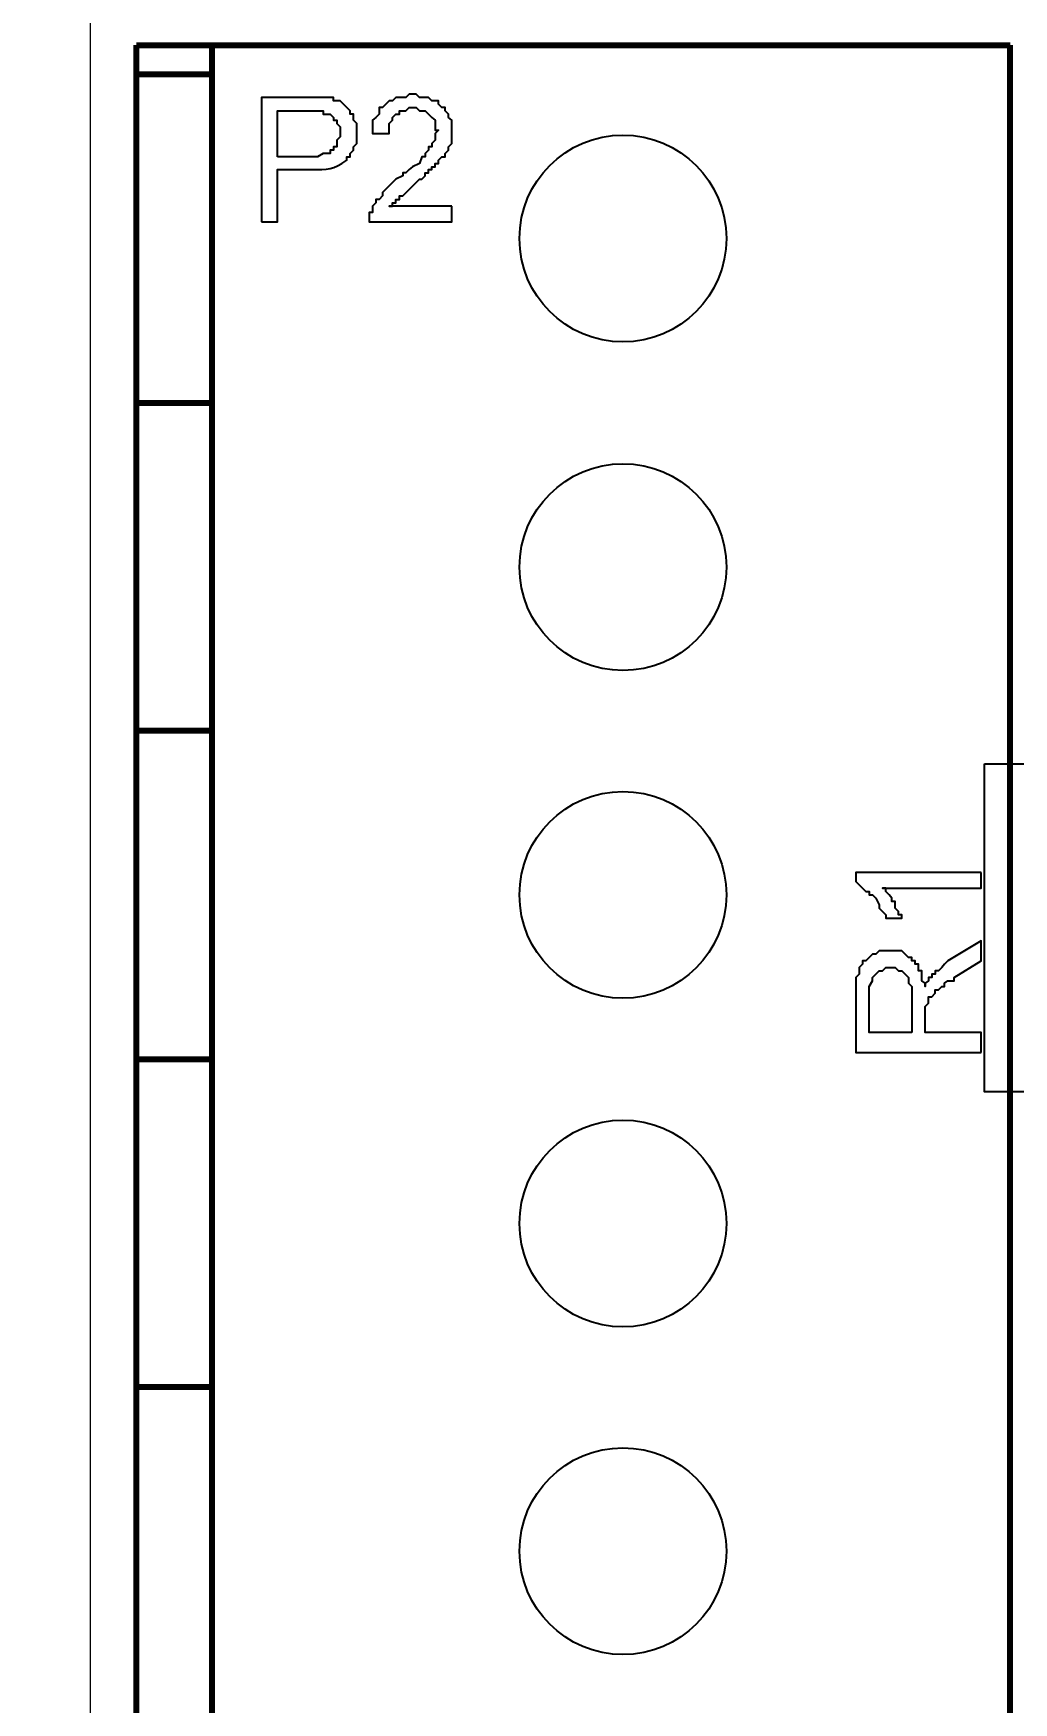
# Model space of a CAD drawing. Header units: millimetres. Extents: x -109 to -14.2, y -107.5 to -24.7.
# Drawn here: x -88.26 to -80.68, y -53.06 to -40.14 of the extents above; entities that cross this region are included whole.
import ezdxf

# ---------------------------------------------------------------- set-up
doc = ezdxf.new("R2010")
doc.units = ezdxf.units.MM
doc.header["$MEASUREMENT"] = 0
doc.layers.add('layer 1', color=7, linetype='Continuous')
doc.styles.get("Standard").update_dxf_attribs({"font": 'Deng.ttf'})
doc.dimstyles.get("Standard").update_dxf_attribs({"dimscale": 20, "dimtxt": 0.18, "dimasz": 0.18, "dimexe": 0.18, "dimexo": 0.0625, "dimgap": 0.09, "dimtad": 0, "dimtih": 1, "dimtoh": 1, "dimdec": 1, "dimzin": 0, "dimdsep": 46, "dimtxsty": 'Standard', "dimcen": 0.09, "dimadec": 0, "dimazin": 0, "dimtfac": 1, "dimtdec": 1, "dimtofl": 0, "dimtmove": 0, "dimatfit": 3, "dimfxl": 1, "dimtolj": 1, "dimtzin": 0, "dimarcsym": 0})

# ---------------------------------------------------------------- blocks, each defined once
blk = doc.blocks.new('*D5')
at = {"color": 0, "lineweight": -2, "transparency": 16777216}
for p, q in [((-86.575, -37.11), (-107.815, -37.11)), ((-104.215, -40.71), (-104.215, -62.346)), ((-104.215, -91.51), (-104.215, -69.874)), ((-86.575, -95.11), (-107.815, -95.11))]:
    blk.add_line(p, q, dxfattribs=at)
at = {"color": 0, "transparency": 16777216}
for points in [[(-104.815, -40.71), (-103.615, -40.71), (-104.215, -37.11)], [(-104.815, -91.51), (-103.615, -91.51), (-104.215, -95.11)]]:
    blk.add_solid(points, dxfattribs=at)
at = {"layer": 'Defpoints', "color": 0, "transparency": 16777216}
for p in [(-85.325, -37.11), (-104.215, -95.11), (-85.325, -95.11)]:
    blk.add_point(p, dxfattribs=at)
at = {"color": 0, "transparency": 16777216, "insert": (-104.215, -66.11), "char_height": 3.6, "attachment_point": 5}
blk.add_mtext('\\A1;58.0', dxfattribs=at)

msp = doc.modelspace()

# ---------------------------------------------------------------- linework, layer by layer
at = {"layer": 'layer 1', "color": 0}
for centre in [(-83.697, -41.728), (-83.697, -44.271), (-83.697, -46.807), (-83.697, -49.35), (-83.697, -51.886)]:
    msp.add_ellipse(centre, major_axis=(0, 0.8), ratio=1, dxfattribs=at)
at = {"layer": 'layer 1', "color": 0, "lineweight": 18}
msp.add_open_spline([(-87.814, -95.112), (-87.814, -95.112), (-87.814, -37.108), (-87.814, -37.108)], degree=3, dxfattribs=at)
at = {"layer": 'layer 1', "color": 0, "lineweight": 80}
for points in [[(-87.459, -66.084), (-87.459, -66.084), (-87.459, -40.231), (-87.459, -40.231)], [(-87.459, -40.231), (-87.459, -40.231), (-80.702, -40.231), (-80.702, -40.231)], [(-86.872, -66.084), (-86.872, -66.084), (-86.872, -40.231), (-86.872, -40.231)], [(-80.702, -66.084), (-80.702, -66.084), (-80.702, -40.231), (-80.702, -40.231)], [(-87.459, -40.457), (-87.459, -40.457), (-86.872, -40.457), (-86.872, -40.457)], [(-87.459, -43), (-87.459, -43), (-86.872, -43), (-86.872, -43)], [(-87.459, -45.536), (-87.459, -45.536), (-86.872, -45.536), (-86.872, -45.536)], [(-87.459, -48.079), (-87.459, -48.079), (-86.872, -48.079), (-86.872, -48.079)], [(-87.459, -50.615), (-87.459, -50.615), (-86.872, -50.615), (-86.872, -50.615)]]:
    msp.add_open_spline(points, degree=3, dxfattribs=at)
at = {"layer": 'layer 1', "color": 0}
for points, knots in [([(-86.491, -41.599), (-86.491, -41.599), (-86.491, -40.638), (-86.491, -40.638), (-86.491, -40.638), (-86.491, -40.638), (-86.136, -40.638), (-86.136, -40.638), (-86.136, -40.638), (-86.078, -40.638), (-86.02, -40.638), (-85.962, -40.638), (-85.962, -40.638), (-85.962, -40.638), (-85.936, -40.638), (-85.936, -40.638), (-85.936, -40.638), (-85.936, -40.638), (-85.936, -40.664), (-85.936, -40.664), (-85.936, -40.664), (-85.936, -40.664), (-85.884, -40.664), (-85.884, -40.664), (-85.884, -40.664), (-85.884, -40.664), (-85.807, -40.741), (-85.807, -40.741), (-85.807, -40.741), (-85.807, -40.741), (-85.807, -40.767), (-85.807, -40.767), (-85.807, -40.767), (-85.807, -40.767), (-85.781, -40.767), (-85.781, -40.767), (-85.781, -40.767), (-85.781, -40.767), (-85.781, -40.812), (-85.781, -40.812), (-85.781, -40.812), (-85.781, -40.812), (-85.755, -40.838), (-85.755, -40.838), (-85.755, -40.838), (-85.755, -40.838), (-85.755, -40.993), (-85.755, -40.993), (-85.755, -40.993), (-85.755, -40.993), (-85.781, -41.019), (-85.781, -41.019), (-85.781, -41.019), (-85.781, -41.019), (-85.781, -41.044), (-85.781, -41.044), (-85.781, -41.044), (-85.781, -41.044), (-85.807, -41.07), (-85.807, -41.07), (-85.807, -41.07), (-85.807, -41.07), (-85.807, -41.096), (-85.807, -41.096), (-85.807, -41.096), (-85.807, -41.096), (-85.833, -41.096), (-85.833, -41.096), (-85.833, -41.096), (-85.833, -41.096), (-85.833, -41.122), (-85.833, -41.122), (-85.833, -41.122), (-85.941, -41.198), (-85.975, -41.197), (-86.11, -41.193), (-86.11, -41.193), (-86.11, -41.193), (-86.369, -41.193), (-86.369, -41.193), (-86.369, -41.193), (-86.369, -41.193), (-86.369, -41.599), (-86.369, -41.599), (-86.369, -41.599), (-86.369, -41.599), (-86.491, -41.599), (-86.491, -41.599)], [0, 0, 0, 0, 0.043478, 0.043478, 0.043478, 0.043478, 0.086957, 0.086957, 0.086957, 0.086957, 0.130435, 0.130435, 0.130435, 0.130435, 0.173913, 0.173913, 0.173913, 0.173913, 0.217391, 0.217391, 0.217391, 0.217391, 0.26087, 0.26087, 0.26087, 0.26087, 0.304348, 0.304348, 0.304348, 0.304348, 0.347826, 0.347826, 0.347826, 0.347826, 0.391304, 0.391304, 0.391304, 0.391304, 0.434783, 0.434783, 0.434783, 0.434783, 0.478261, 0.478261, 0.478261, 0.478261, 0.521739, 0.521739, 0.521739, 0.521739, 0.565217, 0.565217, 0.565217, 0.565217, 0.608696, 0.608696, 0.608696, 0.608696, 0.652174, 0.652174, 0.652174, 0.652174, 0.695652, 0.695652, 0.695652, 0.695652, 0.73913, 0.73913, 0.73913, 0.73913, 0.782609, 0.782609, 0.782609, 0.782609, 0.826087, 0.826087, 0.826087, 0.826087, 0.869565, 0.869565, 0.869565, 0.869565, 0.913043, 0.913043, 0.913043, 0.913043, 1, 1, 1, 1]), ([(-85.02, -41.477), (-85.02, -41.477), (-85.02, -41.599), (-85.02, -41.599), (-85.02, -41.599), (-85.02, -41.599), (-85.659, -41.599), (-85.659, -41.599), (-85.659, -41.599), (-85.659, -41.599), (-85.659, -41.528), (-85.659, -41.528), (-85.659, -41.528), (-85.659, -41.528), (-85.633, -41.528), (-85.633, -41.528), (-85.633, -41.528), (-85.633, -41.528), (-85.633, -41.477), (-85.633, -41.477), (-85.633, -41.477), (-85.633, -41.477), (-85.607, -41.451), (-85.607, -41.451), (-85.607, -41.451), (-85.607, -41.451), (-85.607, -41.425), (-85.607, -41.425), (-85.607, -41.425), (-85.607, -41.425), (-85.581, -41.425), (-85.581, -41.425), (-85.581, -41.425), (-85.581, -41.425), (-85.555, -41.399), (-85.555, -41.399), (-85.555, -41.399), (-85.555, -41.399), (-85.555, -41.373), (-85.555, -41.373), (-85.555, -41.373), (-85.555, -41.373), (-85.452, -41.27), (-85.452, -41.27), (-85.452, -41.27), (-85.452, -41.27), (-85.4, -41.244), (-85.4, -41.244), (-85.4, -41.244), (-85.4, -41.244), (-85.4, -41.219), (-85.4, -41.219), (-85.4, -41.219), (-85.4, -41.219), (-85.375, -41.219), (-85.375, -41.219), (-85.375, -41.219), (-85.375, -41.219), (-85.349, -41.193), (-85.349, -41.193), (-85.349, -41.193), (-85.349, -41.193), (-85.323, -41.173), (-85.323, -41.173), (-85.323, -41.173), (-85.323, -41.173), (-85.271, -41.148), (-85.271, -41.148), (-85.271, -41.148), (-85.271, -41.148), (-85.252, -41.096), (-85.252, -41.096), (-85.252, -41.096), (-85.252, -41.096), (-85.226, -41.096), (-85.226, -41.096), (-85.226, -41.096), (-85.226, -41.096), (-85.226, -41.07), (-85.226, -41.07), (-85.226, -41.07), (-85.226, -41.07), (-85.2, -41.044), (-85.2, -41.044), (-85.2, -41.044), (-85.2, -41.044), (-85.2, -41.019), (-85.2, -41.019), (-85.2, -41.019), (-85.2, -41.019), (-85.175, -41.019), (-85.175, -41.019), (-85.175, -41.019), (-85.175, -41.019), (-85.175, -40.993), (-85.175, -40.993), (-85.175, -40.993), (-85.175, -40.993), (-85.149, -40.967), (-85.149, -40.967), (-85.149, -40.967), (-85.149, -40.967), (-85.149, -40.915), (-85.149, -40.915), (-85.149, -40.915), (-85.149, -40.915), (-85.123, -40.889), (-85.123, -40.889), (-85.123, -40.889), (-85.123, -40.889), (-85.149, -40.889), (-85.149, -40.889), (-85.149, -40.889), (-85.149, -40.889), (-85.149, -40.812), (-85.149, -40.812), (-85.149, -40.812), (-85.149, -40.812), (-85.175, -40.793), (-85.175, -40.793), (-85.175, -40.793), (-85.175, -40.793), (-85.226, -40.741), (-85.226, -40.741), (-85.226, -40.741), (-85.226, -40.741), (-85.271, -40.741), (-85.271, -40.741), (-85.271, -40.741), (-85.271, -40.741), (-85.297, -40.715), (-85.297, -40.715), (-85.297, -40.715), (-85.297, -40.715), (-85.349, -40.715), (-85.349, -40.715), (-85.349, -40.715), (-85.349, -40.715), (-85.375, -40.741), (-85.375, -40.741), (-85.375, -40.741), (-85.375, -40.741), (-85.426, -40.741), (-85.426, -40.741), (-85.426, -40.741), (-85.426, -40.741), (-85.426, -40.767), (-85.426, -40.767), (-85.426, -40.767), (-85.426, -40.767), (-85.452, -40.767), (-85.452, -40.767), (-85.452, -40.767), (-85.452, -40.767), (-85.478, -40.793), (-85.478, -40.793), (-85.478, -40.793), (-85.478, -40.793), (-85.478, -40.812), (-85.478, -40.812), (-85.478, -40.812), (-85.478, -40.812), (-85.504, -40.838), (-85.504, -40.838), (-85.504, -40.838), (-85.504, -40.838), (-85.504, -40.915), (-85.504, -40.915), (-85.504, -40.915), (-85.504, -40.915), (-85.633, -40.915), (-85.633, -40.915), (-85.633, -40.915), (-85.633, -40.915), (-85.633, -40.812), (-85.633, -40.812), (-85.633, -40.812), (-85.633, -40.812), (-85.607, -40.793), (-85.607, -40.793), (-85.607, -40.793), (-85.607, -40.793), (-85.581, -40.767), (-85.581, -40.767), (-85.581, -40.767), (-85.581, -40.767), (-85.581, -40.715), (-85.581, -40.715), (-85.581, -40.715), (-85.581, -40.715), (-85.555, -40.715), (-85.555, -40.715), (-85.555, -40.715), (-85.555, -40.715), (-85.504, -40.664), (-85.504, -40.664), (-85.504, -40.664), (-85.504, -40.664), (-85.478, -40.664), (-85.478, -40.664), (-85.478, -40.664), (-85.478, -40.664), (-85.452, -40.638), (-85.452, -40.638), (-85.452, -40.638), (-85.452, -40.638), (-85.375, -40.638), (-85.375, -40.638), (-85.375, -40.638), (-85.375, -40.638), (-85.349, -40.612), (-85.349, -40.612), (-85.349, -40.612), (-85.349, -40.612), (-85.297, -40.612), (-85.297, -40.612), (-85.297, -40.612), (-85.297, -40.612), (-85.271, -40.638), (-85.271, -40.638), (-85.271, -40.638), (-85.271, -40.638), (-85.2, -40.638), (-85.2, -40.638), (-85.2, -40.638), (-85.2, -40.638), (-85.175, -40.664), (-85.175, -40.664), (-85.175, -40.664), (-85.175, -40.664), (-85.123, -40.664), (-85.123, -40.664), (-85.123, -40.664), (-85.123, -40.664), (-85.123, -40.689), (-85.123, -40.689), (-85.123, -40.689), (-85.123, -40.689), (-85.097, -40.715), (-85.097, -40.715), (-85.097, -40.715), (-85.097, -40.715), (-85.071, -40.715), (-85.071, -40.715), (-85.071, -40.715), (-85.071, -40.715), (-85.071, -40.741), (-85.071, -40.741), (-85.071, -40.741), (-85.071, -40.741), (-85.046, -40.767), (-85.046, -40.767), (-85.046, -40.767), (-85.046, -40.767), (-85.046, -40.793), (-85.046, -40.793), (-85.046, -40.793), (-85.046, -40.793), (-85.02, -40.812), (-85.02, -40.812), (-85.02, -40.812), (-85.02, -40.812), (-85.02, -40.993), (-85.02, -40.993), (-85.02, -40.993), (-85.02, -40.993), (-85.046, -41.019), (-85.046, -41.019), (-85.046, -41.019), (-85.046, -41.019), (-85.046, -41.044), (-85.046, -41.044), (-85.046, -41.044), (-85.046, -41.044), (-85.071, -41.07), (-85.071, -41.07), (-85.071, -41.07), (-85.071, -41.07), (-85.071, -41.096), (-85.071, -41.096), (-85.071, -41.096), (-85.071, -41.096), (-85.097, -41.096), (-85.097, -41.096), (-85.097, -41.096), (-85.097, -41.096), (-85.123, -41.122), (-85.123, -41.122), (-85.123, -41.122), (-85.123, -41.122), (-85.123, -41.148), (-85.123, -41.148), (-85.123, -41.148), (-85.123, -41.148), (-85.149, -41.148), (-85.149, -41.148), (-85.149, -41.148), (-85.149, -41.148), (-85.149, -41.173), (-85.149, -41.173), (-85.149, -41.173), (-85.149, -41.173), (-85.175, -41.173), (-85.175, -41.173), (-85.175, -41.173), (-85.175, -41.173), (-85.175, -41.193), (-85.175, -41.193), (-85.175, -41.193), (-85.175, -41.193), (-85.2, -41.193), (-85.2, -41.193), (-85.2, -41.193), (-85.2, -41.193), (-85.2, -41.219), (-85.2, -41.219), (-85.2, -41.219), (-85.2, -41.219), (-85.226, -41.219), (-85.226, -41.219), (-85.226, -41.219), (-85.226, -41.219), (-85.226, -41.244), (-85.226, -41.244), (-85.226, -41.244), (-85.226, -41.244), (-85.252, -41.27), (-85.252, -41.27), (-85.252, -41.27), (-85.252, -41.27), (-85.271, -41.27), (-85.271, -41.27), (-85.271, -41.27), (-85.271, -41.27), (-85.4, -41.399), (-85.4, -41.399), (-85.4, -41.399), (-85.4, -41.399), (-85.426, -41.399), (-85.426, -41.399), (-85.426, -41.399), (-85.426, -41.399), (-85.426, -41.425), (-85.426, -41.425), (-85.426, -41.425), (-85.426, -41.425), (-85.452, -41.425), (-85.452, -41.425), (-85.452, -41.425), (-85.452, -41.425), (-85.452, -41.451), (-85.452, -41.451), (-85.452, -41.451), (-85.452, -41.451), (-85.478, -41.451), (-85.478, -41.451), (-85.478, -41.451), (-85.478, -41.451), (-85.478, -41.477), (-85.478, -41.477), (-85.478, -41.477), (-85.478, -41.477), (-85.504, -41.477), (-85.504, -41.477), (-85.504, -41.477), (-85.504, -41.477), (-85.02, -41.477), (-85.02, -41.477)], [0, 0, 0, 0, 0.010753, 0.010753, 0.010753, 0.010753, 0.021505, 0.021505, 0.021505, 0.021505, 0.032258, 0.032258, 0.032258, 0.032258, 0.043011, 0.043011, 0.043011, 0.043011, 0.053763, 0.053763, 0.053763, 0.053763, 0.064516, 0.064516, 0.064516, 0.064516, 0.075269, 0.075269, 0.075269, 0.075269, 0.086022, 0.086022, 0.086022, 0.086022, 0.096774, 0.096774, 0.096774, 0.096774, 0.107527, 0.107527, 0.107527, 0.107527, 0.11828, 0.11828, 0.11828, 0.11828, 0.129032, 0.129032, 0.129032, 0.129032, 0.139785, 0.139785, 0.139785, 0.139785, 0.150538, 0.150538, 0.150538, 0.150538, 0.16129, 0.16129, 0.16129, 0.16129, 0.172043, 0.172043, 0.172043, 0.172043, 0.182796, 0.182796, 0.182796, 0.182796, 0.193548, 0.193548, 0.193548, 0.193548, 0.204301, 0.204301, 0.204301, 0.204301, 0.215054, 0.215054, 0.215054, 0.215054, 0.225806, 0.225806, 0.225806, 0.225806, 0.236559, 0.236559, 0.236559, 0.236559, 0.247312, 0.247312, 0.247312, 0.247312, 0.258065, 0.258065, 0.258065, 0.258065, 0.268817, 0.268817, 0.268817, 0.268817, 0.27957, 0.27957, 0.27957, 0.27957, 0.290323, 0.290323, 0.290323, 0.290323, 0.301075, 0.301075, 0.301075, 0.301075, 0.311828, 0.311828, 0.311828, 0.311828, 0.322581, 0.322581, 0.322581, 0.322581, 0.333333, 0.333333, 0.333333, 0.333333, 0.344086, 0.344086, 0.344086, 0.344086, 0.354839, 0.354839, 0.354839, 0.354839, 0.365591, 0.365591, 0.365591, 0.365591, 0.376344, 0.376344, 0.376344, 0.376344, 0.387097, 0.387097, 0.387097, 0.387097, 0.397849, 0.397849, 0.397849, 0.397849, 0.408602, 0.408602, 0.408602, 0.408602, 0.419355, 0.419355, 0.419355, 0.419355, 0.430108, 0.430108, 0.430108, 0.430108, 0.44086, 0.44086, 0.44086, 0.44086, 0.451613, 0.451613, 0.451613, 0.451613, 0.462366, 0.462366, 0.462366, 0.462366, 0.473118, 0.473118, 0.473118, 0.473118, 0.483871, 0.483871, 0.483871, 0.483871, 0.494624, 0.494624, 0.494624, 0.494624, 0.505376, 0.505376, 0.505376, 0.505376, 0.516129, 0.516129, 0.516129, 0.516129, 0.526882, 0.526882, 0.526882, 0.526882, 0.537634, 0.537634, 0.537634, 0.537634, 0.548387, 0.548387, 0.548387, 0.548387, 0.55914, 0.55914, 0.55914, 0.55914, 0.569892, 0.569892, 0.569892, 0.569892, 0.580645, 0.580645, 0.580645, 0.580645, 0.591398, 0.591398, 0.591398, 0.591398, 0.602151, 0.602151, 0.602151, 0.602151, 0.612903, 0.612903, 0.612903, 0.612903, 0.623656, 0.623656, 0.623656, 0.623656, 0.634409, 0.634409, 0.634409, 0.634409, 0.645161, 0.645161, 0.645161, 0.645161, 0.655914, 0.655914, 0.655914, 0.655914, 0.666667, 0.666667, 0.666667, 0.666667, 0.677419, 0.677419, 0.677419, 0.677419, 0.688172, 0.688172, 0.688172, 0.688172, 0.698925, 0.698925, 0.698925, 0.698925, 0.709677, 0.709677, 0.709677, 0.709677, 0.72043, 0.72043, 0.72043, 0.72043, 0.731183, 0.731183, 0.731183, 0.731183, 0.741935, 0.741935, 0.741935, 0.741935, 0.752688, 0.752688, 0.752688, 0.752688, 0.763441, 0.763441, 0.763441, 0.763441, 0.774194, 0.774194, 0.774194, 0.774194, 0.784946, 0.784946, 0.784946, 0.784946, 0.795699, 0.795699, 0.795699, 0.795699, 0.806452, 0.806452, 0.806452, 0.806452, 0.817204, 0.817204, 0.817204, 0.817204, 0.827957, 0.827957, 0.827957, 0.827957, 0.83871, 0.83871, 0.83871, 0.83871, 0.849462, 0.849462, 0.849462, 0.849462, 0.860215, 0.860215, 0.860215, 0.860215, 0.870968, 0.870968, 0.870968, 0.870968, 0.88172, 0.88172, 0.88172, 0.88172, 0.892473, 0.892473, 0.892473, 0.892473, 0.903226, 0.903226, 0.903226, 0.903226, 0.913978, 0.913978, 0.913978, 0.913979, 0.924731, 0.924731, 0.924731, 0.924731, 0.935484, 0.935484, 0.935484, 0.935484, 0.946237, 0.946237, 0.946237, 0.946237, 0.956989, 0.956989, 0.956989, 0.956989, 0.967742, 0.967742, 0.967742, 0.967742, 0.978495, 0.978495, 0.978495, 0.978495, 1, 1, 1, 1]), ([(-86.369, -41.096), (-86.369, -41.096), (-86.059, -41.096), (-86.059, -41.096), (-86.059, -41.096), (-86.059, -41.096), (-86.014, -41.07), (-86.014, -41.07), (-86.014, -41.07), (-86.014, -41.07), (-85.962, -41.07), (-85.962, -41.07), (-85.962, -41.07), (-85.962, -41.07), (-85.962, -41.044), (-85.962, -41.044), (-85.962, -41.044), (-85.962, -41.044), (-85.936, -41.044), (-85.936, -41.044), (-85.936, -41.044), (-85.936, -41.044), (-85.936, -41.019), (-85.936, -41.019), (-85.936, -41.019), (-85.936, -41.019), (-85.91, -41.019), (-85.91, -41.019), (-85.91, -41.019), (-85.91, -41.019), (-85.91, -40.967), (-85.91, -40.967), (-85.91, -40.967), (-85.91, -40.967), (-85.884, -40.941), (-85.884, -40.941), (-85.884, -40.941), (-85.884, -40.941), (-85.884, -40.864), (-85.884, -40.864), (-85.884, -40.864), (-85.884, -40.864), (-85.91, -40.838), (-85.91, -40.838), (-85.91, -40.838), (-85.91, -40.838), (-85.91, -40.812), (-85.91, -40.812), (-85.91, -40.812), (-85.91, -40.812), (-85.936, -40.812), (-85.936, -40.812), (-85.936, -40.812), (-85.936, -40.812), (-85.936, -40.793), (-85.936, -40.793), (-85.936, -40.793), (-85.936, -40.793), (-85.962, -40.767), (-85.962, -40.767), (-85.962, -40.767), (-85.962, -40.767), (-86.014, -40.767), (-86.014, -40.767), (-86.014, -40.767), (-86.014, -40.767), (-86.014, -40.741), (-86.014, -40.741), (-86.014, -40.741), (-86.014, -40.741), (-86.369, -40.741), (-86.369, -40.741), (-86.369, -40.741), (-86.369, -40.741), (-86.369, -41.096), (-86.369, -41.096)], [0, 0, 0, 0, 0.05, 0.05, 0.05, 0.05, 0.1, 0.1, 0.1, 0.1, 0.15, 0.15, 0.15, 0.15, 0.2, 0.2, 0.2, 0.2, 0.25, 0.25, 0.25, 0.25, 0.3, 0.3, 0.3, 0.3, 0.35, 0.35, 0.35, 0.35, 0.4, 0.4, 0.4, 0.4, 0.45, 0.45, 0.45, 0.45, 0.5, 0.5, 0.5, 0.5, 0.55, 0.55, 0.55, 0.55, 0.6, 0.6, 0.6, 0.6, 0.65, 0.65, 0.65, 0.65, 0.7, 0.7, 0.7, 0.7, 0.75, 0.75, 0.75, 0.75, 0.8, 0.8, 0.8, 0.8, 0.85, 0.85, 0.85, 0.85, 0.9, 0.9, 0.9, 0.9, 1, 1, 1, 1]), ([(-80.902, -45.794), (-80.902, -45.794), (-80.902, -48.33), (-80.902, -48.33), (-80.902, -48.33), (-80.902, -48.33), (-72.009, -48.33), (-72.009, -48.33), (-72.009, -48.33), (-72.009, -48.33), (-72.009, -45.794), (-72.009, -45.794), (-72.009, -45.794), (-72.009, -45.794), (-80.902, -45.794), (-80.902, -45.794)], [0, 0, 0, 0, 0.2, 0.2, 0.2, 0.2, 0.4, 0.4, 0.4, 0.4, 0.6, 0.6, 0.6, 0.6, 1, 1, 1, 1]), ([(-80.928, -46.633), (-80.928, -46.633), (-80.928, -46.756), (-80.928, -46.756), (-80.928, -46.756), (-80.928, -46.756), (-81.69, -46.756), (-81.69, -46.756), (-81.69, -46.756), (-81.69, -46.756), (-81.664, -46.756), (-81.664, -46.756), (-81.664, -46.756), (-81.664, -46.756), (-81.664, -46.782), (-81.664, -46.782), (-81.664, -46.782), (-81.664, -46.782), (-81.638, -46.807), (-81.638, -46.807), (-81.638, -46.807), (-81.638, -46.807), (-81.619, -46.833), (-81.619, -46.833), (-81.619, -46.833), (-81.619, -46.833), (-81.619, -46.859), (-81.619, -46.859), (-81.619, -46.859), (-81.619, -46.859), (-81.593, -46.859), (-81.593, -46.859), (-81.593, -46.859), (-81.593, -46.859), (-81.593, -46.911), (-81.593, -46.911), (-81.593, -46.911), (-81.593, -46.911), (-81.567, -46.936), (-81.567, -46.936), (-81.567, -46.936), (-81.567, -46.936), (-81.567, -46.962), (-81.567, -46.962), (-81.567, -46.962), (-81.567, -46.962), (-81.541, -46.962), (-81.541, -46.962), (-81.541, -46.962), (-81.541, -46.962), (-81.541, -46.988), (-81.541, -46.988), (-81.541, -46.988), (-81.541, -46.988), (-81.664, -46.988), (-81.664, -46.988), (-81.664, -46.988), (-81.664, -46.988), (-81.664, -46.962), (-81.664, -46.962), (-81.664, -46.962), (-81.664, -46.962), (-81.716, -46.911), (-81.716, -46.911), (-81.716, -46.911), (-81.716, -46.911), (-81.716, -46.885), (-81.716, -46.885), (-81.716, -46.885), (-81.716, -46.885), (-81.741, -46.833), (-81.741, -46.833), (-81.741, -46.833), (-81.741, -46.833), (-81.767, -46.807), (-81.767, -46.807), (-81.767, -46.807), (-81.767, -46.807), (-81.793, -46.807), (-81.793, -46.807), (-81.793, -46.807), (-81.793, -46.807), (-81.793, -46.782), (-81.793, -46.782), (-81.793, -46.782), (-81.793, -46.782), (-81.819, -46.782), (-81.819, -46.782), (-81.819, -46.782), (-81.819, -46.782), (-81.896, -46.704), (-81.896, -46.704), (-81.896, -46.704), (-81.896, -46.704), (-81.896, -46.633), (-81.896, -46.633), (-81.896, -46.633), (-81.896, -46.633), (-80.928, -46.633), (-80.928, -46.633)], [0, 0, 0, 0, 0.038462, 0.038462, 0.038462, 0.038462, 0.076923, 0.076923, 0.076923, 0.076923, 0.115385, 0.115385, 0.115385, 0.115385, 0.153846, 0.153846, 0.153846, 0.153846, 0.192308, 0.192308, 0.192308, 0.192308, 0.230769, 0.230769, 0.230769, 0.230769, 0.269231, 0.269231, 0.269231, 0.269231, 0.307692, 0.307692, 0.307692, 0.307692, 0.346154, 0.346154, 0.346154, 0.346154, 0.384615, 0.384615, 0.384615, 0.384615, 0.423077, 0.423077, 0.423077, 0.423077, 0.461538, 0.461538, 0.461538, 0.461538, 0.5, 0.5, 0.5, 0.5, 0.538462, 0.538462, 0.538462, 0.538462, 0.576923, 0.576923, 0.576923, 0.576923, 0.615385, 0.615385, 0.615385, 0.615385, 0.653846, 0.653846, 0.653846, 0.653846, 0.692308, 0.692308, 0.692308, 0.692308, 0.730769, 0.730769, 0.730769, 0.730769, 0.769231, 0.769231, 0.769231, 0.769231, 0.807692, 0.807692, 0.807692, 0.807692, 0.846154, 0.846154, 0.846154, 0.846154, 0.884615, 0.884615, 0.884615, 0.884615, 0.923077, 0.923077, 0.923077, 0.923077, 1, 1, 1, 1]), ([(-80.928, -48.027), (-80.928, -48.027), (-81.896, -48.027), (-81.896, -48.027), (-81.896, -48.027), (-81.896, -48.027), (-81.896, -47.446), (-81.896, -47.446), (-81.896, -47.446), (-81.896, -47.446), (-81.87, -47.42), (-81.87, -47.42), (-81.87, -47.42), (-81.87, -47.42), (-81.87, -47.369), (-81.87, -47.369), (-81.87, -47.369), (-81.87, -47.369), (-81.845, -47.343), (-81.845, -47.343), (-81.845, -47.343), (-81.845, -47.343), (-81.845, -47.317), (-81.845, -47.317), (-81.845, -47.317), (-81.845, -47.317), (-81.819, -47.317), (-81.819, -47.317), (-81.819, -47.317), (-81.819, -47.317), (-81.767, -47.266), (-81.767, -47.266), (-81.767, -47.266), (-81.767, -47.266), (-81.741, -47.266), (-81.741, -47.266), (-81.741, -47.266), (-81.741, -47.266), (-81.716, -47.24), (-81.716, -47.24), (-81.716, -47.24), (-81.716, -47.24), (-81.541, -47.24), (-81.541, -47.24), (-81.541, -47.24), (-81.541, -47.24), (-81.49, -47.291), (-81.49, -47.291), (-81.49, -47.291), (-81.49, -47.291), (-81.464, -47.291), (-81.464, -47.291), (-81.464, -47.291), (-81.464, -47.291), (-81.464, -47.317), (-81.464, -47.317), (-81.464, -47.317), (-81.464, -47.317), (-81.438, -47.317), (-81.438, -47.317), (-81.438, -47.317), (-81.438, -47.317), (-81.438, -47.343), (-81.438, -47.343), (-81.438, -47.343), (-81.438, -47.343), (-81.412, -47.343), (-81.412, -47.343), (-81.412, -47.343), (-81.412, -47.343), (-81.412, -47.395), (-81.412, -47.395), (-81.412, -47.395), (-81.412, -47.395), (-81.386, -47.395), (-81.386, -47.395), (-81.386, -47.395), (-81.386, -47.395), (-81.386, -47.472), (-81.386, -47.472), (-81.386, -47.472), (-81.386, -47.472), (-81.361, -47.491), (-81.361, -47.491), (-81.361, -47.491), (-81.361, -47.491), (-81.361, -47.517), (-81.361, -47.517), (-81.361, -47.517), (-81.361, -47.517), (-81.361, -47.491), (-81.361, -47.491), (-81.361, -47.491), (-81.361, -47.491), (-81.335, -47.472), (-81.335, -47.472), (-81.335, -47.472), (-81.335, -47.472), (-81.335, -47.446), (-81.335, -47.446), (-81.335, -47.446), (-81.335, -47.446), (-81.309, -47.446), (-81.309, -47.446), (-81.309, -47.446), (-81.309, -47.446), (-81.309, -47.42), (-81.309, -47.42), (-81.309, -47.42), (-81.309, -47.42), (-81.283, -47.42), (-81.283, -47.42), (-81.283, -47.42), (-81.283, -47.42), (-81.283, -47.395), (-81.283, -47.395), (-81.283, -47.395), (-81.283, -47.395), (-81.257, -47.395), (-81.257, -47.395), (-81.257, -47.395), (-81.257, -47.395), (-81.232, -47.369), (-81.232, -47.369), (-81.232, -47.369), (-81.232, -47.369), (-81.212, -47.343), (-81.212, -47.343), (-81.212, -47.343), (-81.212, -47.343), (-81.186, -47.317), (-81.186, -47.317), (-81.186, -47.317), (-81.186, -47.317), (-80.928, -47.162), (-80.928, -47.162), (-80.928, -47.162), (-80.928, -47.162), (-80.928, -47.317), (-80.928, -47.317), (-80.928, -47.317), (-80.928, -47.317), (-81.135, -47.446), (-81.135, -47.446), (-81.135, -47.446), (-81.135, -47.446), (-81.135, -47.472), (-81.135, -47.472), (-81.135, -47.472), (-81.135, -47.472), (-81.186, -47.472), (-81.186, -47.472), (-81.186, -47.472), (-81.186, -47.472), (-81.212, -47.491), (-81.212, -47.491), (-81.212, -47.491), (-81.212, -47.491), (-81.212, -47.517), (-81.212, -47.517), (-81.212, -47.517), (-81.212, -47.517), (-81.232, -47.517), (-81.232, -47.517), (-81.232, -47.517), (-81.232, -47.517), (-81.257, -47.543), (-81.257, -47.543), (-81.257, -47.543), (-81.257, -47.543), (-81.283, -47.543), (-81.283, -47.543), (-81.283, -47.543), (-81.283, -47.543), (-81.283, -47.569), (-81.283, -47.569), (-81.283, -47.569), (-81.283, -47.569), (-81.309, -47.595), (-81.309, -47.595), (-81.309, -47.595), (-81.309, -47.595), (-81.335, -47.595), (-81.335, -47.595), (-81.335, -47.595), (-81.335, -47.595), (-81.335, -47.646), (-81.335, -47.646), (-81.335, -47.646), (-81.335, -47.646), (-81.361, -47.672), (-81.361, -47.672), (-81.361, -47.672), (-81.361, -47.672), (-81.361, -47.872), (-81.361, -47.872), (-81.361, -47.872), (-81.361, -47.872), (-80.928, -47.872), (-80.928, -47.872), (-80.928, -47.872), (-80.928, -47.872), (-80.928, -48.027), (-80.928, -48.027)], [0, 0, 0, 0, 0.019231, 0.019231, 0.019231, 0.019231, 0.038462, 0.038462, 0.038462, 0.038462, 0.057692, 0.057692, 0.057692, 0.057692, 0.076923, 0.076923, 0.076923, 0.076923, 0.096154, 0.096154, 0.096154, 0.096154, 0.115385, 0.115385, 0.115385, 0.115385, 0.134615, 0.134615, 0.134615, 0.134615, 0.153846, 0.153846, 0.153846, 0.153846, 0.173077, 0.173077, 0.173077, 0.173077, 0.192308, 0.192308, 0.192308, 0.192308, 0.211538, 0.211538, 0.211538, 0.211538, 0.230769, 0.230769, 0.230769, 0.230769, 0.25, 0.25, 0.25, 0.25, 0.269231, 0.269231, 0.269231, 0.269231, 0.288462, 0.288462, 0.288462, 0.288462, 0.307692, 0.307692, 0.307692, 0.307692, 0.326923, 0.326923, 0.326923, 0.326923, 0.346154, 0.346154, 0.346154, 0.346154, 0.365385, 0.365385, 0.365385, 0.365385, 0.384615, 0.384615, 0.384615, 0.384615, 0.403846, 0.403846, 0.403846, 0.403846, 0.423077, 0.423077, 0.423077, 0.423077, 0.442308, 0.442308, 0.442308, 0.442308, 0.461538, 0.461538, 0.461538, 0.461538, 0.480769, 0.480769, 0.480769, 0.480769, 0.5, 0.5, 0.5, 0.5, 0.519231, 0.519231, 0.519231, 0.519231, 0.538462, 0.538462, 0.538462, 0.538462, 0.557692, 0.557692, 0.557692, 0.557692, 0.576923, 0.576923, 0.576923, 0.576923, 0.596154, 0.596154, 0.596154, 0.596154, 0.615385, 0.615385, 0.615385, 0.615385, 0.634615, 0.634615, 0.634615, 0.634615, 0.653846, 0.653846, 0.653846, 0.653846, 0.673077, 0.673077, 0.673077, 0.673077, 0.692308, 0.692308, 0.692308, 0.692308, 0.711538, 0.711538, 0.711538, 0.711538, 0.730769, 0.730769, 0.730769, 0.730769, 0.75, 0.75, 0.75, 0.75, 0.769231, 0.769231, 0.769231, 0.769231, 0.788462, 0.788462, 0.788462, 0.788462, 0.807692, 0.807692, 0.807692, 0.807692, 0.826923, 0.826923, 0.826923, 0.826923, 0.846154, 0.846154, 0.846154, 0.846154, 0.865385, 0.865385, 0.865385, 0.865385, 0.884615, 0.884615, 0.884615, 0.884615, 0.903846, 0.903846, 0.903846, 0.903846, 0.923077, 0.923077, 0.923077, 0.923077, 0.942308, 0.942308, 0.942308, 0.942308, 0.961538, 0.961538, 0.961538, 0.961538, 1, 1, 1, 1]), ([(-81.464, -47.872), (-81.464, -47.872), (-81.464, -47.517), (-81.464, -47.517), (-81.464, -47.517), (-81.464, -47.517), (-81.49, -47.491), (-81.49, -47.491), (-81.49, -47.491), (-81.49, -47.491), (-81.49, -47.446), (-81.49, -47.446), (-81.49, -47.446), (-81.49, -47.446), (-81.541, -47.395), (-81.541, -47.395), (-81.541, -47.395), (-81.541, -47.395), (-81.567, -47.395), (-81.567, -47.395), (-81.567, -47.395), (-81.567, -47.395), (-81.593, -47.369), (-81.593, -47.369), (-81.593, -47.369), (-81.593, -47.369), (-81.664, -47.369), (-81.664, -47.369), (-81.664, -47.369), (-81.664, -47.369), (-81.69, -47.395), (-81.69, -47.395), (-81.69, -47.395), (-81.69, -47.395), (-81.716, -47.395), (-81.716, -47.395), (-81.716, -47.395), (-81.716, -47.395), (-81.767, -47.446), (-81.767, -47.446), (-81.767, -47.446), (-81.767, -47.446), (-81.767, -47.472), (-81.767, -47.472), (-81.767, -47.472), (-81.767, -47.472), (-81.793, -47.517), (-81.793, -47.517), (-81.793, -47.517), (-81.793, -47.517), (-81.793, -47.872), (-81.793, -47.872), (-81.793, -47.872), (-81.793, -47.872), (-81.464, -47.872), (-81.464, -47.872)], [0, 0, 0, 0, 0.066667, 0.066667, 0.066667, 0.066667, 0.133333, 0.133333, 0.133333, 0.133333, 0.2, 0.2, 0.2, 0.2, 0.266667, 0.266667, 0.266667, 0.266667, 0.333333, 0.333333, 0.333333, 0.333333, 0.4, 0.4, 0.4, 0.4, 0.466667, 0.466667, 0.466667, 0.466667, 0.533333, 0.533333, 0.533333, 0.533333, 0.6, 0.6, 0.6, 0.6, 0.666667, 0.666667, 0.666667, 0.666667, 0.733333, 0.733333, 0.733333, 0.733333, 0.8, 0.8, 0.8, 0.8, 0.866667, 0.866667, 0.866667, 0.866667, 1, 1, 1, 1])]:
    msp.add_open_spline(points, degree=3, knots=knots, dxfattribs=at)

# ---------------------------------------------------------------- dimensions: what is measured, and where the dimension line sits
dim = msp.add_aligned_dim(p1=(-85.325, -37.11), p2=(-85.325, -95.11), distance=-18.89, dimstyle='Standard')
dim.commit()
dim.dimension.update_dxf_attribs({"geometry": '*D5', "text_midpoint": (-104.215, -66.11)})

doc.saveas('drawing.dxf')
